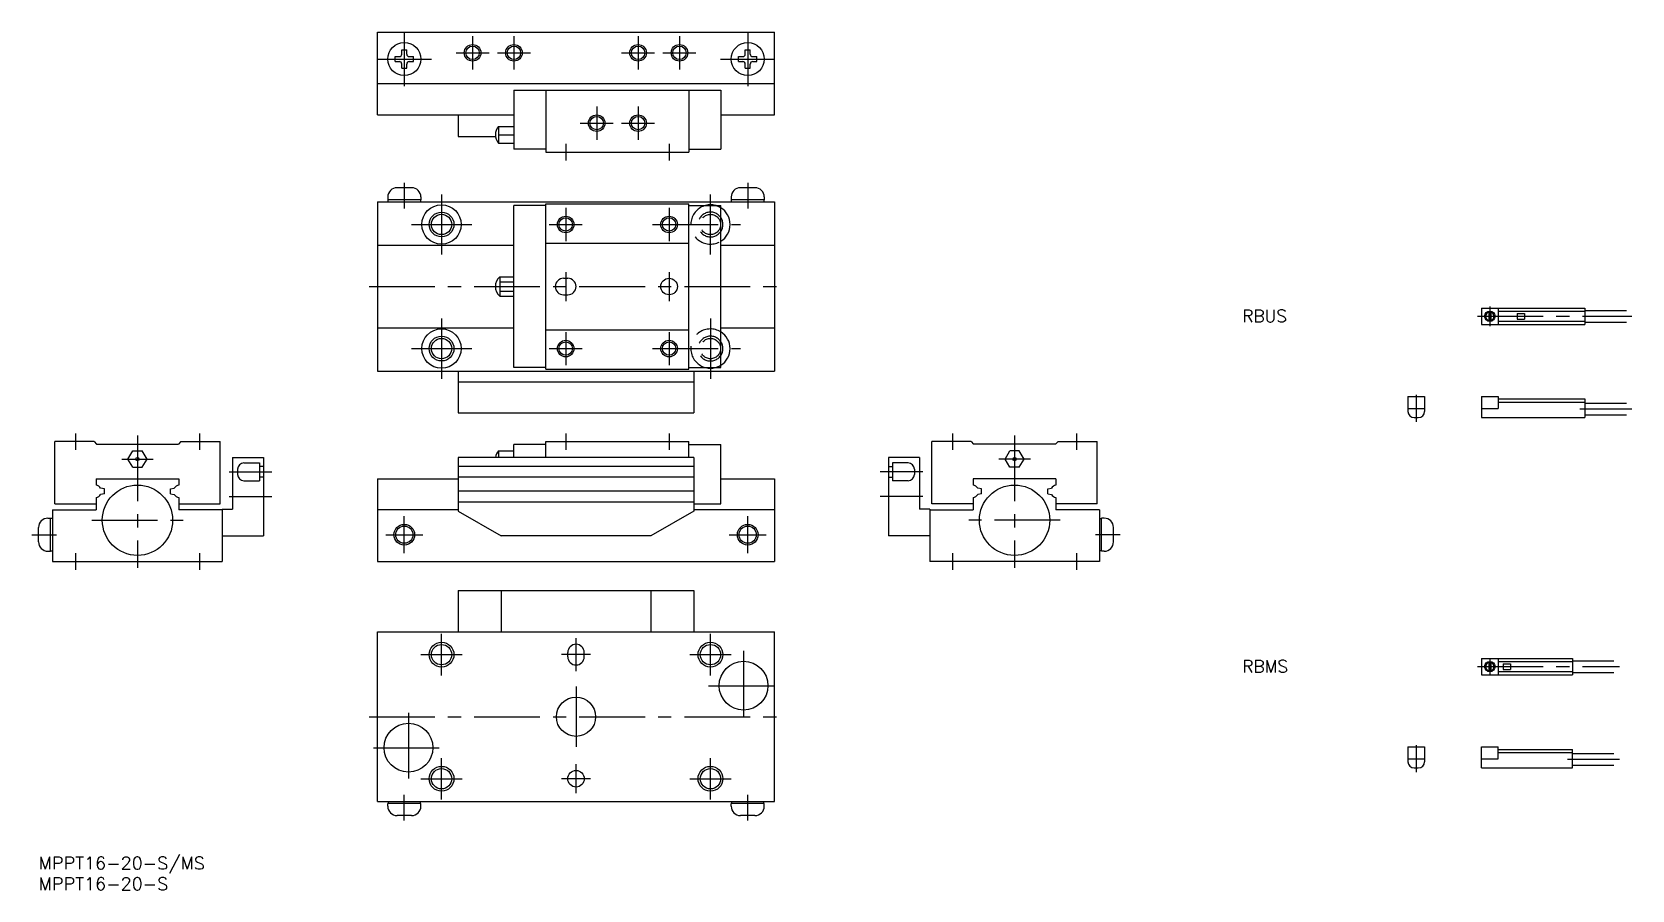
# Model space of a CAD drawing. Extents: x -2 to 385, y -8 to 199.
import ezdxf

# ---------------------------------------------------------------- set-up
doc = ezdxf.new("R2010")
doc.units = 0
doc.header["$LTSCALE"] = 0.5
doc.linetypes.add('CENTER', pattern=[50.8, 31.75, -6.35, 6.35, -6.35])
doc.linetypes.add('DASHED', pattern=[19.05, 12.7, -6.35])
for name, color, linetype in [('MSM_CENTER', 1, 'CENTER'), ('MSM_CONTINUOUS', 7, 'CONTINUOUS'), ('MSM_DASHED', 4, 'DASHED'), ('MSM_NARROW', 5, 'CONTINUOUS'), ('MSM_PART_NUMBER', 7, 'CONTINUOUS')]:
    doc.layers.add(name, color=color, linetype=linetype)
doc.styles.get("Standard").update_dxf_attribs({"font": 'txt.shx', "height": 3, "bigfont": 'bigfont.shx'})

# ---------------------------------------------------------------- blocks, each defined once
blk = doc.blocks.new('*U2')
at = {"layer": 'MSM_PART_NUMBER', "width": 1.042}
blk.add_text('MPPT16-20-S/MS', height=3, dxfattribs=at).set_placement((0, -3))
blk = doc.blocks.new('*U3')
at = {"layer": 'MSM_PART_NUMBER', "width": 1.042}
blk.add_text('MPPT16-20-S', height=3, dxfattribs=at).set_placement((0, -8))
blk = doc.blocks.new('*U5')
at = {"layer": 'MSM_PART_NUMBER'}
blk.add_text('RBMS', height=3, dxfattribs=at).set_placement((290.933224, 44.565586))
blk = doc.blocks.new('*U6')
at = {"layer": 'MSM_PART_NUMBER'}
blk.add_text('RBUS', height=3, dxfattribs=at).set_placement((290.933224, 129.268613))

msp = doc.modelspace()

# ---------------------------------------------------------------- linework, layer by layer
at = {"layer": 'MSM_CENTER'}
for p, q in [((88.4, 199.44), (88.4, 186.36)), ((104.9, 198.4), (104.9, 190.4)), ((114.9, 198.4), (114.9, 190.4)), ((144.9, 198.4), (144.9, 190.4)), ((154.9, 198.4), (154.9, 190.4)), ((171.4, 199.44), (171.4, 186.36)), ((100.9, 194.4), (108.9, 194.4)), ((110.9, 194.4), (118.9, 194.4)), ((140.9, 194.4), (148.9, 194.4)), ((150.9, 194.4), (158.9, 194.4)), ((81.86, 192.9), (94.94, 192.9)), ((164.86, 192.9), (177.94, 192.9)), ((134.9, 181.4), (134.9, 173.4)), ((144.9, 181.4), (144.9, 173.4)), ((130.9, 177.4), (138.9, 177.4)), ((140.9, 177.4), (148.9, 177.4)), ((127.4, 172.4), (127.4, 168.4)), ((152.4, 172.4), (152.4, 168.4)), ((88.4, 163), (88.4, 156.79)), ((171.4, 163), (171.4, 156.79)), ((97.4, 160.19), (97.4, 145.61)), ((162.4, 145.61), (162.4, 160.19)), ((127.4, 156.9), (127.4, 148.9)), ((152.4, 156.9), (152.4, 148.9)), ((90.11, 152.9), (104.69, 152.9)), ((123.4, 152.9), (131.4, 152.9)), ((148.4, 152.9), (169.69, 152.9)), ((127.4, 141.4), (127.4, 134.4)), ((152.4, 141.4), (152.4, 134.4)), ((79.9, 137.9), (179.17, 137.9)), ((350.77, 133.11), (350.77, 128.31)), ((97.4, 130.19), (97.4, 115.61)), ((162.4, 130.19), (162.4, 115.61)), ((347.77, 130.71), (385.13, 130.71)), ((127.4, 126.9), (127.4, 118.9)), ((152.4, 126.9), (152.4, 118.9)), ((90.11, 122.9), (104.69, 122.9)), ((123.4, 122.9), (131.4, 122.9)), ((148.4, 122.9), (169.69, 122.9)), ((332.98, 111.71), (332.98, 105.21)), ((372.54, 108.31), (385.13, 108.31)), ((8.9, 102.4), (8.9, 98.4)), ((23.9, 101.9), (23.9, 69.9)), ((38.9, 102.4), (38.9, 98.4)), ((127.4, 102.4), (127.4, 98.4)), ((152.4, 102.4), (152.4, 98.4)), ((220.9, 102.4), (220.9, 98.4)), ((235.9, 101.9), (235.9, 69.9)), ((250.9, 102.4), (250.9, 98.4)), ((20.09, 96.2), (27.71, 96.2)), ((46.1, 93.1), (56.4, 93.1)), ((213.7, 93.1), (203.4, 93.1)), ((239.71, 96.2), (232.09, 96.2)), ((46.1, 87.1), (56.4, 87.1)), ((213.7, 87.1), (203.4, 87.1)), ((12.86, 81.4), (34.94, 81.4)), ((88.4, 73.4), (88.4, 82.4)), ((171.4, 73.4), (171.4, 82.4)), ((246.94, 81.4), (224.86, 81.4)), ((-1.59, 77.9), (4.36, 77.9)), ((83.9, 77.9), (92.9, 77.9)), ((166.9, 77.9), (175.9, 77.9)), ((261.39, 77.9), (255.44, 77.9)), ((8.9, 73.4), (8.9, 69.4)), ((38.9, 73.4), (38.9, 69.4)), ((220.9, 73.4), (220.9, 69.4)), ((250.9, 73.4), (250.9, 69.4)), ((97.4, 43.9), (97.4, 53.9)), ((129.9, 44.9), (129.9, 52.9)), ((162.4, 43.9), (162.4, 53.9)), ((92.4, 48.9), (102.4, 48.9)), ((133.4, 48.9), (126.4, 48.9)), ((157.4, 48.9), (167.4, 48.9)), ((170.4, 49.84), (170.4, 32.96)), ((350.77, 48.01), (350.77, 44.01)), ((347.79, 46.01), (382.13, 46.01)), ((129.9, 41.19), (129.9, 26.61)), ((161.96, 41.4), (178.84, 41.4)), ((89.4, 34.84), (89.4, 17.96)), ((79.9, 33.9), (179.9, 33.9)), ((80.96, 26.4), (97.84, 26.4)), ((97.4, 13.9), (97.4, 23.9)), ((162.4, 13.9), (162.4, 23.9)), ((332.98, 27.01), (332.98, 20.51)), ((369.54, 23.61), (382.13, 23.61)), ((129.9, 15.4), (129.9, 22.4)), ((92.4, 18.9), (102.4, 18.9)), ((133.4, 18.9), (126.4, 18.9)), ((157.4, 18.9), (167.4, 18.9)), ((88.4, 8.8), (88.4, 15.01)), ((171.4, 8.8), (171.4, 15.01))]:
    msp.add_line(p, q, dxfattribs=at)
at = {"layer": 'MSM_CONTINUOUS'}
for p, q in [((81.9, 179.4), (81.9, 199.4)), ((81.9, 199.4), (177.9, 199.4)), ((177.9, 179.4), (177.9, 199.4)), ((86.2, 192.3), (86.2, 193.5)), ((86.2, 193.5), (87.2, 193.5)), ((87.8, 195.1), (89, 195.1)), ((87.8, 194.1), (87.8, 195.1)), ((89, 194.1), (89, 195.1)), ((89.6, 193.5), (90.6, 193.5)), ((90.6, 192.3), (90.6, 193.5)), ((169.2, 192.3), (169.2, 193.5)), ((169.2, 193.5), (170.2, 193.5)), ((170.8, 195.1), (172, 195.1)), ((170.8, 194.1), (170.8, 195.1)), ((172, 194.1), (172, 195.1)), ((172.6, 193.5), (173.6, 193.5)), ((173.6, 192.3), (173.6, 193.5)), ((86.2, 192.3), (87.2, 192.3)), ((87.8, 190.7), (87.8, 191.7)), ((87.8, 190.7), (89, 190.7)), ((89, 190.7), (89, 191.7)), ((89.6, 192.3), (90.6, 192.3)), ((169.2, 192.3), (170.2, 192.3)), ((170.8, 190.7), (170.8, 191.7)), ((170.8, 190.7), (172, 190.7)), ((172, 190.7), (172, 191.7)), ((172.6, 192.3), (173.6, 192.3)), ((177.9, 186.9), (81.9, 186.9)), ((114.9, 185.4), (114.9, 171.1)), ((114.9, 185.4), (164.9, 185.4)), ((122.6, 185.4), (122.6, 170.4)), ((157.2, 185.4), (157.2, 170.4)), ((164.9, 185.4), (164.9, 171.1)), ((81.9, 179.4), (114.9, 179.4)), ((101.4, 179.4), (101.4, 174.2)), ((164.9, 179.4), (177.9, 179.4)), ((101.4, 174.2), (110.43, 174.2)), ((111.16, 176.6), (111.16, 172.6)), ((111.16, 176.6), (114.9, 176.6)), ((111.16, 174.6), (114.9, 174.6)), ((111.16, 172.6), (114.9, 172.6)), ((122.6, 171.1), (114.9, 171.1)), ((122.6, 170.4), (157.2, 170.4)), ((157.2, 171.1), (164.9, 171.1)), ((84.4, 159.55), (84.4, 158.9)), ((92.4, 158.9), (84.4, 158.9)), ((84.5, 158.4), (84.5, 158.9)), ((90.15, 161.8), (86.65, 161.8)), ((92.3, 158.9), (92.3, 158.4)), ((92.4, 159.55), (92.4, 158.9)), ((167.4, 159.55), (167.4, 158.9)), ((175.4, 158.9), (167.4, 158.9)), ((167.5, 158.4), (167.5, 158.9)), ((173.15, 161.8), (169.65, 161.8)), ((175.3, 158.9), (175.3, 158.4)), ((175.4, 159.55), (175.4, 158.9)), ((81.9, 158.4), (81.9, 117.4)), ((81.9, 158.4), (177.9, 158.4)), ((122.6, 157.5), (114.9, 157.5)), ((114.9, 118.3), (114.9, 157.5)), ((122.6, 117.9), (122.6, 157.9)), ((122.6, 157.9), (157.2, 157.9)), ((157.2, 117.9), (157.2, 157.9)), ((157.2, 157.5), (164.9, 157.5)), ((164.9, 118.3), (164.9, 157.5)), ((177.9, 158.4), (177.9, 117.4)), ((81.9, 147.9), (114.9, 147.9)), ((122.6, 148.4), (157.2, 148.4)), ((164.9, 147.9), (177.9, 147.9)), ((111.49, 140.21), (111.49, 135.59)), ((111.49, 140.21), (114.9, 140.21)), ((126.9, 139.9), (127.9, 139.9)), ((111.49, 139.05), (114.9, 139.05)), ((111.49, 136.75), (114.9, 136.75)), ((111.49, 135.59), (114.9, 135.59)), ((126.9, 135.9), (127.9, 135.9)), ((348.77, 132.71), (348.77, 128.71)), ((348.77, 132.71), (373.77, 132.71)), ((350.52, 131.94), (350.52, 129.49)), ((351.02, 131.94), (351.02, 129.49)), ((352.77, 132.71), (352.77, 128.71)), ((352.77, 131.91), (373.77, 131.91)), ((373.77, 132.71), (373.77, 128.71)), ((373.77, 132.11), (383.77, 132.11)), ((81.9, 127.9), (114.9, 127.9)), ((164.9, 127.9), (177.9, 127.9)), ((348.77, 128.71), (373.77, 128.71)), ((352.77, 129.51), (373.77, 129.51)), ((357.37, 131.41), (357.37, 130.01)), ((357.37, 131.41), (359.17, 131.41)), ((357.37, 130.01), (359.17, 130.01)), ((359.17, 131.41), (359.17, 130.01)), ((373.77, 129.31), (383.77, 129.31)), ((122.6, 127.4), (157.2, 127.4)), ((81.9, 117.4), (177.9, 117.4)), ((101.4, 117.4), (101.4, 107.4)), ((122.6, 118.3), (114.9, 118.3)), ((122.6, 117.9), (157.2, 117.9)), ((157.2, 118.3), (164.9, 118.3)), ((158.4, 117.4), (158.4, 107.4)), ((101.4, 114.9), (158.4, 114.9)), ((330.98, 111.31), (330.98, 107.71)), ((330.98, 111.31), (334.98, 111.31)), ((330.98, 108.41), (334.98, 108.41)), ((334.98, 111.31), (334.98, 107.71)), ((348.77, 111.31), (348.77, 106.21)), ((348.77, 111.31), (352.77, 111.31)), ((348.77, 108.41), (352.77, 108.41)), ((352.77, 111.31), (352.77, 108.41)), ((352.77, 110.71), (373.77, 110.71)), ((352.77, 109.91), (373.77, 109.91)), ((373.77, 110.71), (373.77, 106.21)), ((373.77, 109.71), (383.77, 109.71)), ((101.4, 107.4), (158.4, 107.4)), ((332.48, 106.21), (333.48, 106.21)), ((348.77, 106.21), (373.77, 106.21)), ((373.77, 106.91), (383.77, 106.91)), ((3.9, 85.4), (3.9, 100.4)), ((13.4, 100.4), (3.9, 100.4)), ((13.4, 100.4), (14, 99.8)), ((14, 99.8), (33.8, 99.8)), ((21.59, 96.2), (22.75, 98.2)), ((22.75, 98.2), (25.05, 98.2)), ((26.21, 96.2), (25.05, 98.2)), ((34.4, 100.4), (33.8, 99.8)), ((34.4, 100.4), (43.9, 100.4)), ((43.9, 85.4), (43.9, 100.4)), ((111.16, 98.2), (111.16, 96.6)), ((111.16, 98.2), (114.9, 98.2)), ((114.9, 96.6), (114.9, 99.7)), ((122.6, 99.7), (114.9, 99.7)), ((122.6, 96.6), (122.6, 100.4)), ((122.6, 100.4), (157.2, 100.4)), ((157.2, 96.6), (157.2, 100.4)), ((157.2, 99.7), (164.9, 99.7)), ((164.9, 85.4), (164.9, 99.7)), ((215.9, 85.4), (215.9, 100.4)), ((225.4, 100.4), (215.9, 100.4)), ((225.4, 100.4), (226, 99.8)), ((245.8, 99.8), (226, 99.8)), ((233.59, 96.2), (234.75, 98.2)), ((237.05, 98.2), (234.75, 98.2)), ((238.21, 96.2), (237.05, 98.2)), ((246.4, 100.4), (245.8, 99.8)), ((246.4, 100.4), (255.9, 100.4)), ((255.9, 85.4), (255.9, 100.4)), ((22.75, 94.2), (21.59, 96.2)), ((22.75, 94.2), (25.05, 94.2)), ((25.05, 94.2), (26.21, 96.2)), ((46.9, 96.6), (46.9, 84.1)), ((46.9, 96.6), (54.4, 96.6)), ((48.1, 93.75), (48.1, 92.45)), ((49.6, 95.25), (53.4, 95.25)), ((53.4, 95.25), (53.4, 90.95)), ((54.4, 94.4), (53.4, 94.4)), ((54.4, 96.6), (54.4, 77.6)), ((101.4, 96.6), (101.4, 83.6)), ((158.4, 96.6), (101.4, 96.6)), ((158.4, 94.4), (101.4, 94.4)), ((158.4, 96.6), (158.4, 83.6)), ((212.9, 96.6), (205.4, 96.6)), ((205.4, 96.6), (205.4, 77.6)), ((205.4, 94.4), (206.4, 94.4)), ((206.4, 95.25), (206.4, 90.95)), ((210.2, 95.25), (206.4, 95.25)), ((211.7, 93.75), (211.7, 92.45)), ((212.9, 96.6), (212.9, 84.1)), ((234.75, 94.2), (233.59, 96.2)), ((237.05, 94.2), (234.75, 94.2)), ((237.05, 94.2), (238.21, 96.2)), ((13.9, 91.4), (13.9, 89.89)), ((13.9, 91.4), (33.9, 91.4)), ((15.9, 89), (14.99, 89.16)), ((15.9, 87.8), (15.9, 89)), ((31.9, 89), (32.81, 89.16)), ((31.9, 87.8), (31.9, 89)), ((33.9, 91.4), (33.9, 89.89)), ((49.6, 90.95), (53.4, 90.95)), ((54.4, 91.8), (53.4, 91.8)), ((81.9, 91.4), (101.4, 91.4)), ((81.9, 91.4), (81.9, 71.4)), ((158.4, 91.8), (101.4, 91.8)), ((164.9, 91.4), (177.9, 91.4)), ((177.9, 91.4), (177.9, 71.4)), ((205.4, 91.8), (206.4, 91.8)), ((210.2, 90.95), (206.4, 90.95)), ((225.9, 91.4), (225.9, 89.89)), ((245.9, 91.4), (225.9, 91.4)), ((227.9, 89), (226.99, 89.16)), ((227.9, 87.8), (227.9, 89)), ((243.9, 89), (244.81, 89.16)), ((243.9, 87.8), (243.9, 89)), ((245.9, 91.4), (245.9, 89.89)), ((3.9, 85.4), (13.9, 85.4)), ((13.9, 86.91), (13.9, 83.9)), ((15.9, 87.8), (14.99, 87.64)), ((31.9, 87.8), (32.81, 87.64)), ((33.9, 86.91), (33.9, 83.9)), ((33.9, 85.4), (43.9, 85.4)), ((158.4, 88.4), (101.4, 88.4)), ((158.4, 85.8), (101.4, 85.8)), ((158.4, 85.4), (164.9, 85.4)), ((225.9, 85.4), (215.9, 85.4)), ((225.9, 86.91), (225.9, 83.9)), ((227.9, 87.8), (226.99, 87.64)), ((243.9, 87.8), (244.81, 87.64)), ((245.9, 86.91), (245.9, 83.9)), ((255.9, 85.4), (245.9, 85.4)), ((2.25, 81.9), (2.9, 81.9)), ((2.9, 73.9), (2.9, 81.9)), ((3.4, 81.8), (2.9, 81.8)), ((3.4, 83.9), (13.9, 83.9)), ((3.4, 83.9), (3.4, 71.4)), ((44.4, 83.9), (33.9, 83.9)), ((44.4, 84.1), (46.9, 84.1)), ((44.4, 84.1), (44.4, 71.4)), ((101.4, 83.9), (81.9, 83.9)), ((101.4, 83.6), (111.79, 77.6)), ((158.4, 83.6), (148.01, 77.6)), ((177.9, 83.9), (158.4, 83.9)), ((215.4, 84.1), (212.9, 84.1)), ((215.4, 84.1), (215.4, 71.4)), ((215.4, 83.9), (225.9, 83.9)), ((256.4, 83.9), (245.9, 83.9)), ((256.4, 83.9), (256.4, 71.4)), ((256.4, 81.8), (256.9, 81.8)), ((257.55, 81.9), (256.9, 81.9)), ((256.9, 73.9), (256.9, 81.9)), ((0, 76.15), (0, 79.65)), ((44.4, 77.6), (54.4, 77.6)), ((148.01, 77.6), (111.79, 77.6)), ((215.4, 77.6), (205.4, 77.6)), ((259.8, 76.15), (259.8, 79.65)), ((2.25, 73.9), (2.9, 73.9)), ((2.9, 74), (3.4, 74)), ((256.9, 74), (256.4, 74)), ((257.55, 73.9), (256.9, 73.9)), ((3.4, 71.4), (44.4, 71.4)), ((81.9, 71.4), (177.9, 71.4)), ((256.4, 71.4), (215.4, 71.4)), ((101.4, 64.4), (101.4, 54.4)), ((101.4, 64.4), (158.4, 64.4)), ((111.79, 64.4), (111.79, 54.4)), ((148.01, 64.4), (148.01, 54.4)), ((158.4, 64.4), (158.4, 54.4)), ((81.9, 13.4), (81.9, 54.4)), ((81.9, 54.4), (177.9, 54.4)), ((177.9, 13.4), (177.9, 54.4)), ((127.9, 48.4), (127.9, 49.4)), ((131.9, 48.4), (131.9, 49.4)), ((348.77, 48.01), (348.77, 44.01)), ((348.77, 48.01), (370.77, 48.01)), ((350.52, 47.23), (350.52, 44.78)), ((351.02, 47.23), (351.02, 44.78)), ((352.77, 48.01), (352.77, 44.01)), ((352.77, 47.21), (370.77, 47.21)), ((353.97, 46.71), (353.97, 45.31)), ((353.97, 46.71), (355.77, 46.71)), ((355.77, 46.71), (355.77, 45.31)), ((370.77, 48.01), (370.77, 44.01)), ((370.77, 47.41), (380.77, 47.41)), ((348.77, 44.01), (370.77, 44.01)), ((352.77, 44.81), (370.77, 44.81)), ((353.97, 45.31), (355.77, 45.31)), ((370.77, 44.61), (380.77, 44.61)), ((330.98, 26.61), (330.98, 23.01)), ((330.98, 26.61), (334.98, 26.61)), ((330.98, 23.71), (334.98, 23.71)), ((334.98, 26.61), (334.98, 23.01)), ((348.77, 21.51), (348.77, 26.61)), ((348.77, 26.61), (352.77, 26.61)), ((348.77, 23.71), (352.77, 23.71)), ((352.77, 23.71), (352.77, 26.61)), ((352.77, 26.01), (370.77, 26.01)), ((352.77, 25.21), (370.77, 25.21)), ((370.77, 21.51), (370.77, 26.01)), ((370.77, 25.01), (380.77, 25.01)), ((332.48, 21.51), (333.48, 21.51)), ((348.77, 21.51), (370.77, 21.51)), ((370.77, 22.21), (380.77, 22.21)), ((81.9, 13.4), (177.9, 13.4)), ((92.4, 12.9), (84.4, 12.9)), ((84.4, 12.25), (84.4, 12.9)), ((84.5, 13.4), (84.5, 12.9)), ((92.3, 12.9), (92.3, 13.4)), ((92.4, 12.25), (92.4, 12.9)), ((175.4, 12.9), (167.4, 12.9)), ((167.4, 12.25), (167.4, 12.9)), ((167.5, 13.4), (167.5, 12.9)), ((175.3, 12.9), (175.3, 13.4)), ((175.4, 12.25), (175.4, 12.9)), ((90.15, 10), (86.65, 10)), ((173.15, 10), (169.65, 10))]:
    msp.add_line(p, q, dxfattribs=at)
for centre, radius in [((88.4, 192.9), 4), ((104.9, 194.4), 1.62), ((114.9, 194.4), 1.62), ((144.9, 194.4), 1.62), ((154.9, 194.4), 1.62), ((171.4, 192.9), 4), ((134.9, 177.4), 1.62), ((144.9, 177.4), 1.62), ((97.4, 152.9), 4.75), ((97.4, 152.9), 2.46), ((127.4, 152.9), 1.62), ((152.4, 152.9), 1.62), ((152.4, 137.9), 2), ((350.77, 130.71), 1.25), ((97.4, 122.9), 4.75), ((97.4, 122.9), 2.46), ((127.4, 122.9), 1.62), ((152.4, 122.9), 1.62), ((23.9, 96.2), 0.4), ((235.9, 96.2), 0.4), ((23.9, 81.4), 8.5), ((235.9, 81.4), 8.5), ((88.4, 77.9), 2.07), ((171.4, 77.9), 2.07), ((97.4, 48.9), 2.46), ((162.4, 48.9), 2.46), ((170.4, 41.4), 5.9), ((350.77, 46.01), 1.25), ((129.9, 33.9), 4.75), ((89.4, 26.4), 5.9), ((97.4, 18.9), 2.46), ((129.9, 18.9), 2), ((162.4, 18.9), 2.46)]:
    msp.add_circle(centre, radius, dxfattribs=at)
for centre, radius, start, end in [((87.2, 194.1), 0.6, 270, 0), ((89.6, 194.1), 0.6, 180, 270), ((170.2, 194.1), 0.6, 270, 0), ((172.6, 194.1), 0.6, 180, 270), ((87.2, 191.7), 0.6, 0, 90), ((89.6, 191.7), 0.6, 90, 180), ((170.2, 191.7), 0.6, 0, 90), ((172.6, 191.7), 0.6, 90, 180), ((113.4, 174.6), 3, 138.1897, 221.8103), ((86.65, 159.55), 2.25, 90, 180), ((90.15, 159.55), 2.25, 0, 90), ((169.65, 159.55), 2.25, 90, 180), ((173.15, 159.55), 2.25, 0, 90), ((162.4, 152.9), 4.75, 75.5646, 104.4354), ((162.4, 152.9), 4.75, 301.7568, 58.2432), ((113.4, 137.9), 3, 129.664, 230.336), ((126.9, 137.9), 2, 90, 270), ((127.9, 137.9), 2, 270, 90), ((350.77, 130.71), 1, 104.4775, 255.5225), ((350.77, 130.71), 1, 284.4775, 75.5225), ((162.4, 122.9), 4.75, 301.7568, 58.2432), ((162.4, 122.9), 4.75, 255.5626, 284.4374), ((332.48, 107.71), 1.5, 180, 270), ((333.48, 107.71), 1.5, 270, 0), ((113.4, 96.2), 3, 138.1897, 172.3375), ((49.6, 93.75), 1.5, 90, 180), ((210.2, 93.75), 1.5, 360, 90), ((13.7, 88.4), 1.5, 30.4364, 82.3373), ((34.1, 88.4), 1.5, 97.6616, 149.5623), ((49.6, 92.45), 1.5, 180, 270), ((210.2, 92.45), 1.5, 270, 360), ((225.7, 88.4), 1.5, 30.4377, 82.3384), ((246.1, 88.4), 1.5, 97.6627, 149.5636), ((13.7, 88.4), 1.5, 277.6609, 329.5615), ((34.1, 88.4), 1.5, 210.4356, 262.3361), ((225.7, 88.4), 1.5, 277.6639, 329.5644), ((246.1, 88.4), 1.5, 210.4385, 262.3391), ((2.25, 79.65), 2.25, 90, 180), ((257.55, 79.65), 2.25, 360, 90), ((2.25, 76.15), 2.25, 180, 270), ((257.55, 76.15), 2.25, 270, 0), ((129.9, 49.4), 2, 0, 180), ((129.9, 48.4), 2, 180, 0), ((350.77, 46.01), 1, 104.4775, 255.5225), ((350.77, 46.01), 1, 284.4775, 75.5225), ((332.48, 23.01), 1.5, 180, 270), ((333.48, 23.01), 1.5, 270, 0), ((86.65, 12.25), 2.25, 180, 270), ((90.15, 12.25), 2.25, 270, 360), ((169.65, 12.25), 2.25, 180, 270), ((173.15, 12.25), 2.25, 270, 360)]:
    msp.add_arc(centre, radius, start, end, dxfattribs=at)
at = {"layer": 'MSM_DASHED'}
for centre in [(162.4, 152.9), (162.4, 122.9)]:
    msp.add_circle(centre, 2.46, dxfattribs=at)
for centre, radius, start, end in [((162.4, 152.9), 4.75, 104.4354, 301.7567), ((162.4, 152.9), 3, 33.5577, 326.4423), ((162.4, 152.9), 4.75, 58.2432, 75.5646), ((162.4, 152.9), 3, 326.4424, 33.5576), ((162.4, 122.9), 4.75, 58.2432, 255.5631), ((162.4, 122.9), 3, 33.5577, 326.4423), ((162.4, 122.9), 4.75, 284.4369, 301.7567)]:
    msp.add_arc(centre, radius, start, end, dxfattribs=at)
at = {"layer": 'MSM_NARROW'}
for centre, radius in [((104.9, 194.4), 2), ((114.9, 194.4), 2), ((144.9, 194.4), 2), ((154.9, 194.4), 2), ((134.9, 177.4), 2), ((144.9, 177.4), 2), ((97.4, 152.9), 3), ((127.4, 152.9), 2), ((152.4, 152.9), 2), ((97.4, 122.9), 3), ((127.4, 122.9), 2), ((152.4, 122.9), 2), ((88.4, 77.9), 2.5), ((171.4, 77.9), 2.5), ((97.4, 48.9), 3), ((162.4, 48.9), 3), ((97.4, 18.9), 3), ((162.4, 18.9), 3)]:
    msp.add_circle(centre, radius, dxfattribs=at)
for centre in [(162.4, 152.9), (162.4, 122.9)]:
    msp.add_arc(centre, 3, 326.4423, 33.5577, dxfattribs=at)

# ---------------------------------------------------------------- block references
at = {"layer": 'MSM_CONTINUOUS'}
for name in ['*U6', '*U5', '*U2', '*U3']:
    msp.add_blockref(name, (0, 0), dxfattribs=at)

doc.saveas('drawing.dxf')
